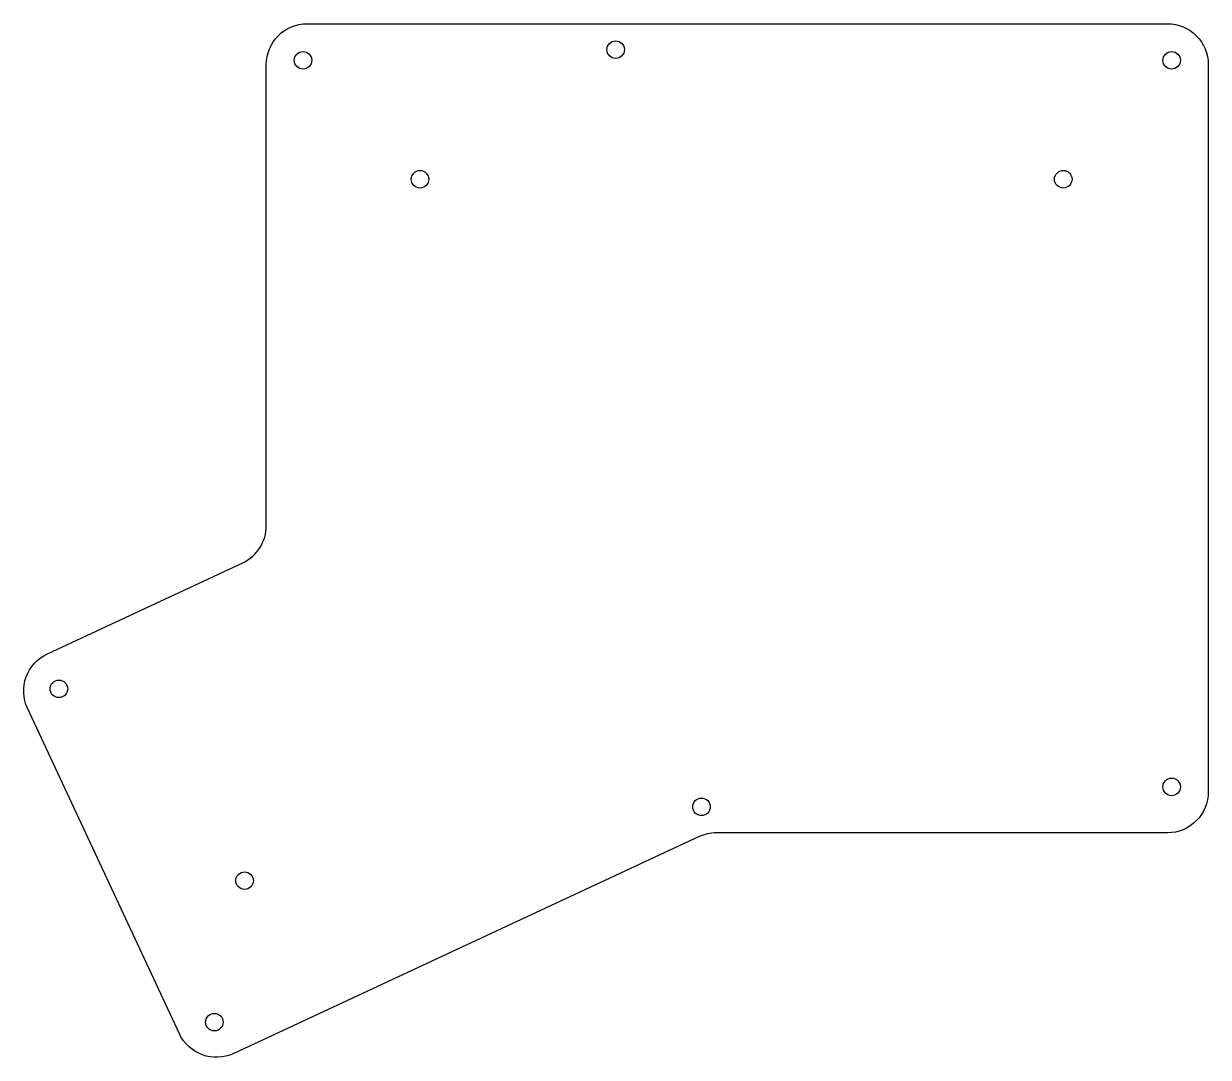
# Model space of a CAD drawing. Header units: millimetres. Extents: x 122 to 2148, y 98 to 1866.
import ezdxf

# ---------------------------------------------------------------- set-up
doc = ezdxf.new("R2010")
doc.units = ezdxf.units.MM
doc.layers.get('0').update_dxf_attribs({"linetype": 'CONTINUOUS'})

msp = doc.modelspace()

# ---------------------------------------------------------------- linework, layer by layer
msp.add_lwpolyline([(1277.2, 475.3), (481.5, 104.3, -0.414191), (388.5, 138.2), (128.8, 695, -0.414222), (162.7, 788), (496.8, 943.8, 0.291482), (537.2, 1007.3), (537.2, 1796.1, -0.414214), (607.2, 1866.1), (2078.1, 1866.1, -0.414214), (2148.1, 1796.1), (2148.1, 551.8, -0.414214), (2078.1, 481.8), (1306.8, 481.8, 0.106265)], format="xyb", close=True)
for centre in [(1134.7, 1821.7), (599.9, 1803.5), (2085.4, 1803.5), (800, 1600), (1900, 1600), (182.5, 728.1), (2085.4, 560.4), (1281.4, 526.3), (500, 400), (448.4, 158)]:
    msp.add_circle(centre, 15)

doc.saveas('drawing.dxf')
